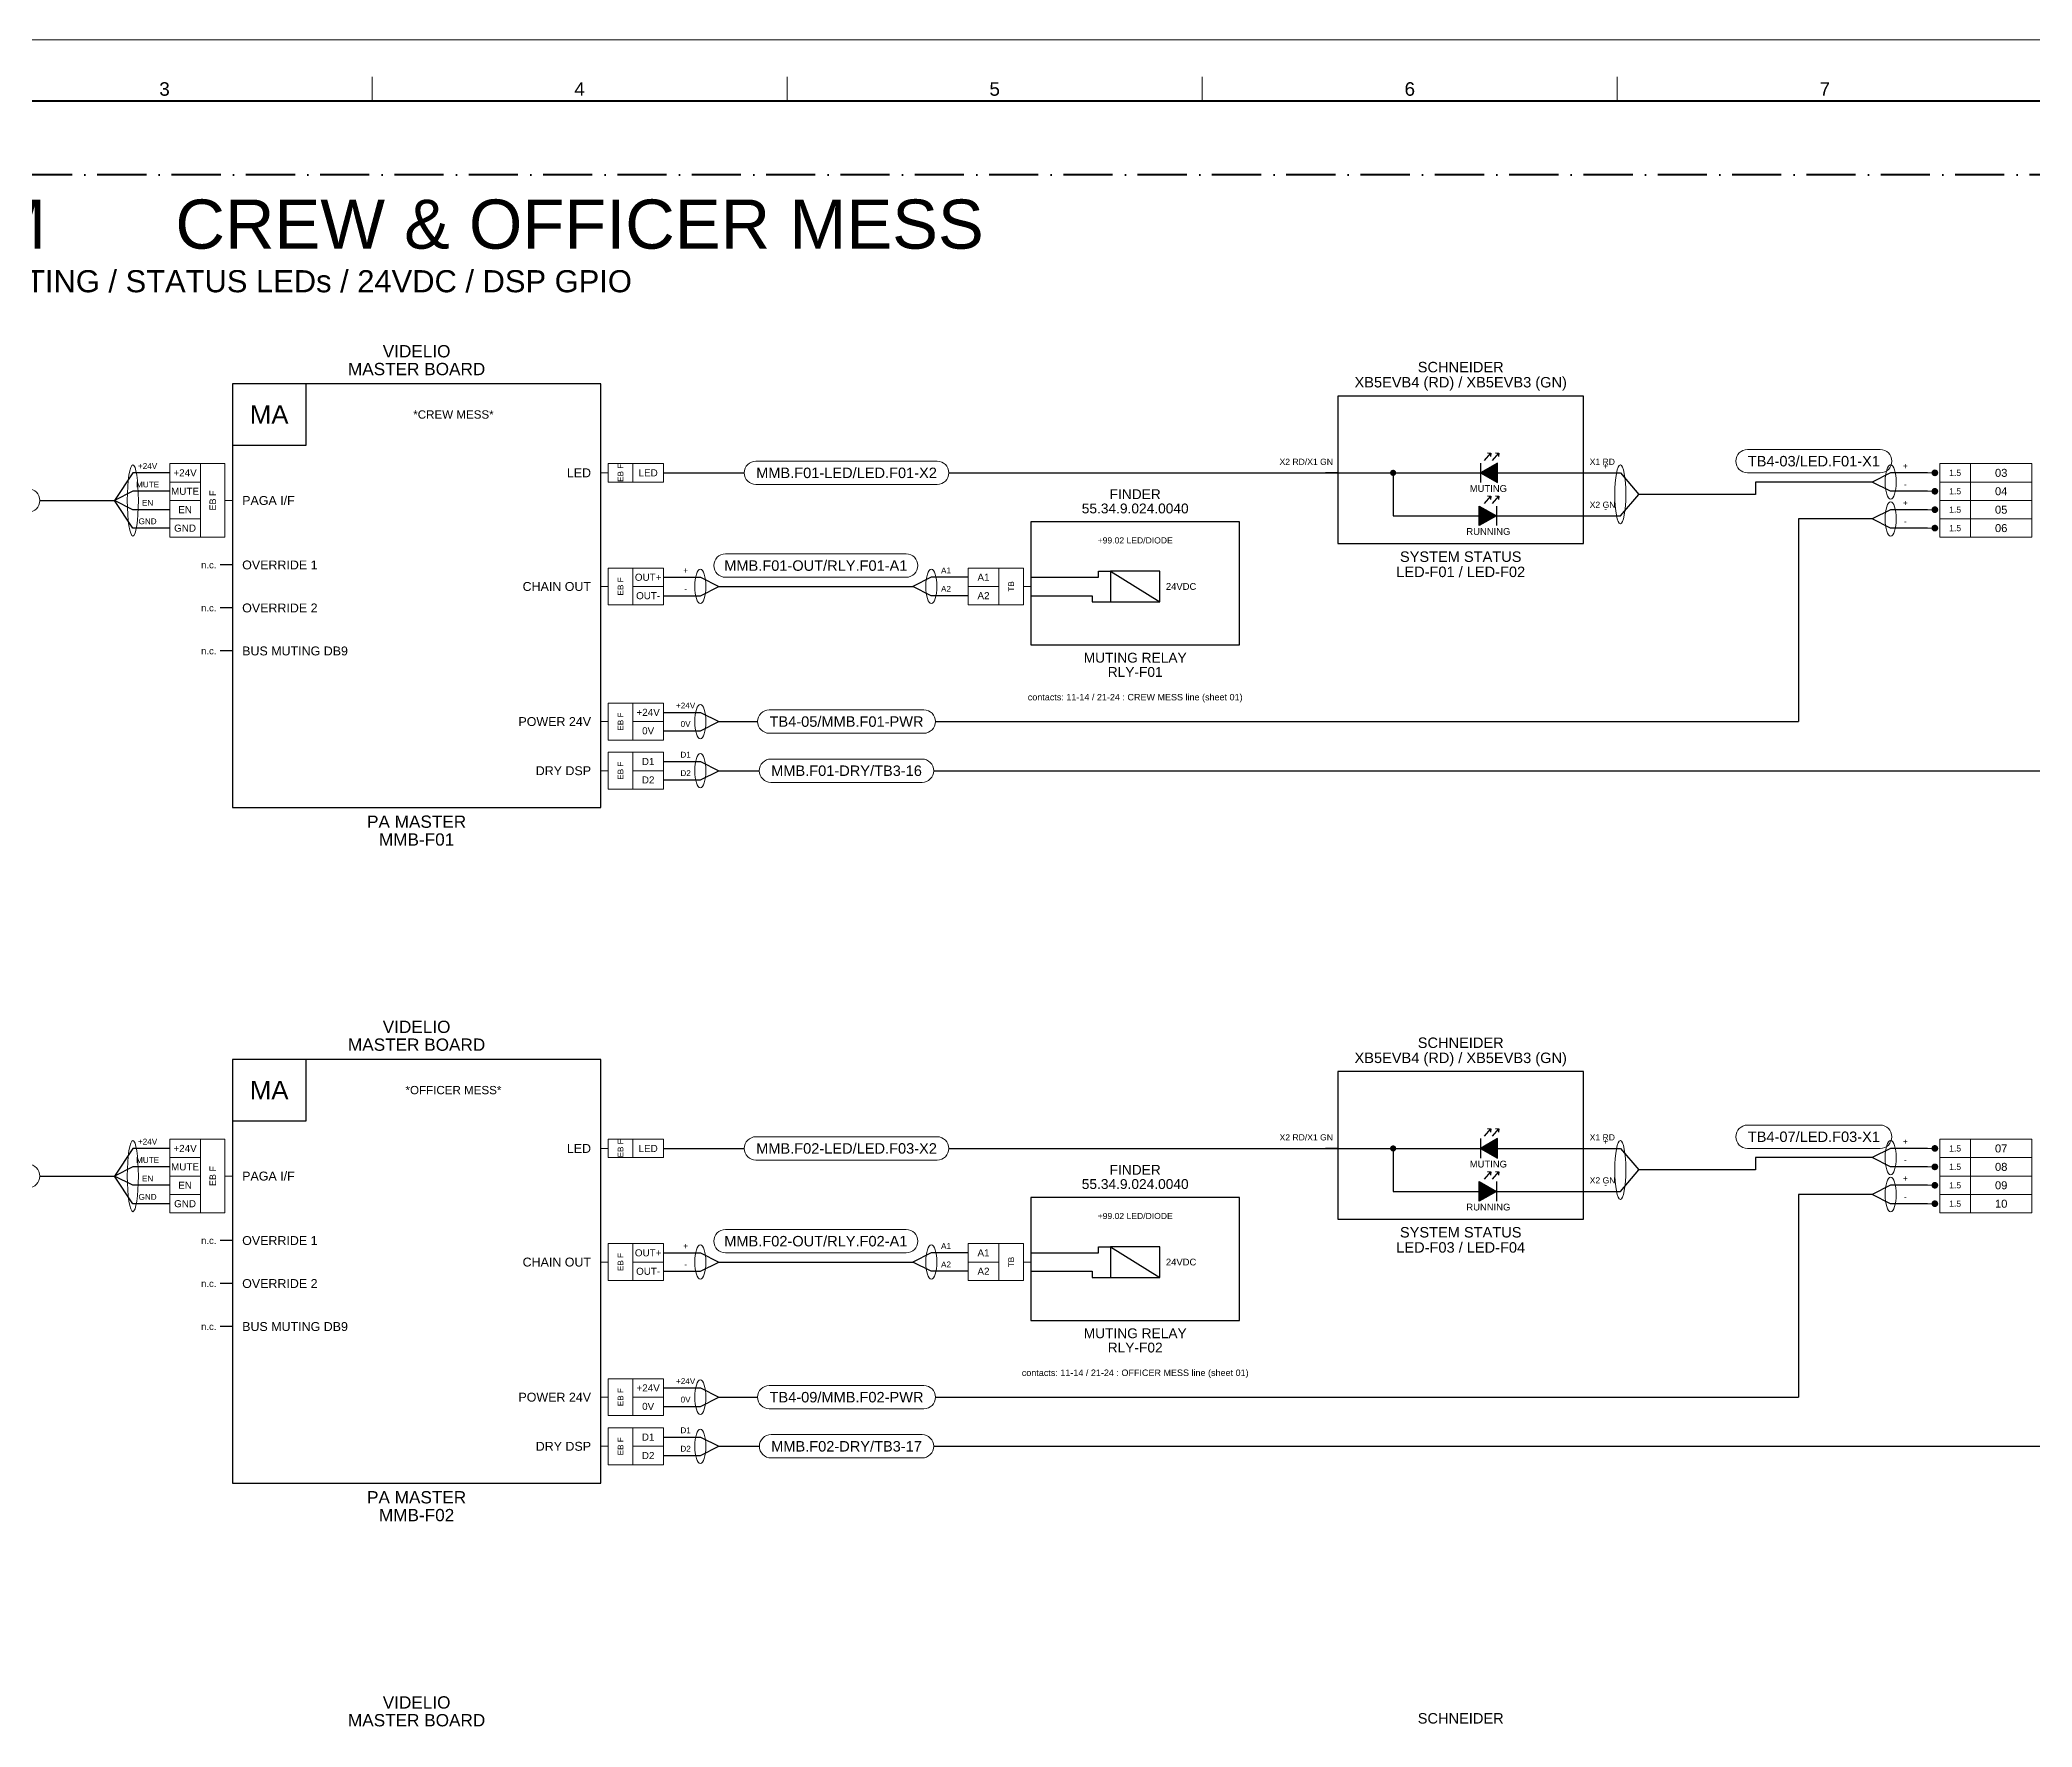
# Model space of a CAD drawing. Header units: millimetres. Extents: x 0 to 841, y 0 to 594.
# Drawn here: x 168.7 to 493, y 319.3 to 594 of the extents above; entities that cross this region are included whole.
import ezdxf
from ezdxf.enums import TextEntityAlignment as Align

# ---------------------------------------------------------------- set-up
doc = ezdxf.new("R2010")
doc.units = ezdxf.units.MM
doc.linetypes.add('AV_DASHDOT', pattern=[12, 8, -2, 0, -2])
for name, color, linetype, lineweight in [('AV-CONN', 7, 'Continuous', 18), ('AV-LABEL', 7, 'Continuous', 18), ('AV-NOTE', 7, 'Continuous', 18), ('AV-TB', 7, 'Continuous', 18), ('AV-TEXT', 7, 'Continuous', 18), ('AV-TEXT-DEV', 7, 'Continuous', 18)]:
    doc.layers.add(name, color=color, linetype=linetype, lineweight=lineweight)
for name, color, linetype, lineweight, true_color in [('AV-DEVICE', 7, 'Continuous', 25, 0x4682ff), ('AV-FRAME', 7, 'Continuous', 70, 0x7800ff), ('AV-RACK', 7, 'AV_DASHDOT', 50, 0xff00ff), ('AV-SYM', 7, 'Continuous', 25, 0x4682ff), ('AV-ZONE', 7, 'Continuous', 18, 0x7800ff), ('W-24VDC', 7, 'Continuous', 25, 0xc8003c), ('W-GPIO', 7, 'Continuous', 25, 0x964b00)]:
    doc.layers.add(name, color=color, linetype=linetype, lineweight=lineweight, true_color=true_color)
doc.styles.add('AV', font='arial.ttf')

msp = doc.modelspace()

# ---------------------------------------------------------------- hatches: boundary and pattern name
at = {"layer": 'AV-SYM', "true_color": 0xe60000}
h = msp.add_hatch(color=256, dxfattribs=at)
h.dxf.hatch_style = 1
h.paths.add_polyline_path([(406, 525.1), (403.2, 523.5), (406, 521.9)])
at = {"layer": 'AV-SYM', "true_color": 0x00aa00}
h = msp.add_hatch(color=256, dxfattribs=at)
h.dxf.hatch_style = 1
h.paths.add_polyline_path([(403, 518.1), (405.8, 516.5), (403, 514.9)])
at = {"layer": 'AV-SYM', "true_color": 0xe60000}
h = msp.add_hatch(color=256, dxfattribs=at)
h.dxf.hatch_style = 1
h.paths.add_polyline_path([(406, 415.1), (403.2, 413.5), (406, 411.9)])
at = {"layer": 'AV-SYM', "true_color": 0x00aa00}
h = msp.add_hatch(color=256, dxfattribs=at)
h.dxf.hatch_style = 1
h.paths.add_polyline_path([(403, 408.1), (405.8, 406.5), (403, 404.9)])

# ---------------------------------------------------------------- linework, layer by layer
at = {"layer": 'AV-CONN'}
for p, q in [((260, 523.5), (261.2, 523.5)), ((200, 519), (198.8, 519)), ((260, 505), (261.2, 505)), ((330, 505), (328.8, 505)), ((260, 483), (261.2, 483)), ((260, 475), (261.2, 475)), ((260, 413.5), (261.2, 413.5)), ((200, 409), (198.8, 409)), ((260, 395), (261.2, 395)), ((330, 395), (328.8, 395)), ((260, 373), (261.2, 373)), ((260, 365), (261.2, 365))]:
    msp.add_line(p, q, dxfattribs=at)
for points in [[(189.8, 522), (194.8, 522), (194.8, 525), (189.8, 525)], [(194.8, 513), (198.8, 513), (198.8, 525), (194.8, 525)], [(261.2, 522), (265.2, 522), (265.2, 525), (261.2, 525)], [(265.2, 522), (270.2, 522), (270.2, 525), (265.2, 525)], [(189.8, 519), (194.8, 519), (194.8, 522), (189.8, 522)], [(189.8, 516), (194.8, 516), (194.8, 519), (189.8, 519)], [(189.8, 513), (194.8, 513), (194.8, 516), (189.8, 516)], [(261.2, 502), (265.2, 502), (265.2, 508), (261.2, 508)], [(265.2, 505), (270.2, 505), (270.2, 508), (265.2, 508)], [(319.8, 505), (324.8, 505), (324.8, 508), (319.8, 508)], [(324.8, 502), (328.8, 502), (328.8, 508), (324.8, 508)], [(265.2, 502), (270.2, 502), (270.2, 505), (265.2, 505)], [(319.8, 502), (324.8, 502), (324.8, 505), (319.8, 505)], [(261.2, 480), (265.2, 480), (265.2, 486), (261.2, 486)], [(265.2, 483), (270.2, 483), (270.2, 486), (265.2, 486)], [(265.2, 480), (270.2, 480), (270.2, 483), (265.2, 483)], [(261.2, 472), (265.2, 472), (265.2, 478), (261.2, 478)], [(265.2, 475), (270.2, 475), (270.2, 478), (265.2, 478)], [(265.2, 472), (270.2, 472), (270.2, 475), (265.2, 475)], [(189.8, 412), (194.8, 412), (194.8, 415), (189.8, 415)], [(189.8, 409), (194.8, 409), (194.8, 412), (189.8, 412)], [(194.8, 403), (198.8, 403), (198.8, 415), (194.8, 415)], [(261.2, 412), (265.2, 412), (265.2, 415), (261.2, 415)], [(265.2, 412), (270.2, 412), (270.2, 415), (265.2, 415)], [(189.8, 406), (194.8, 406), (194.8, 409), (189.8, 409)], [(189.8, 403), (194.8, 403), (194.8, 406), (189.8, 406)], [(261.2, 392), (265.2, 392), (265.2, 398), (261.2, 398)], [(265.2, 395), (270.2, 395), (270.2, 398), (265.2, 398)], [(319.8, 395), (324.8, 395), (324.8, 398), (319.8, 398)], [(324.8, 392), (328.8, 392), (328.8, 398), (324.8, 398)], [(265.2, 392), (270.2, 392), (270.2, 395), (265.2, 395)], [(319.8, 392), (324.8, 392), (324.8, 395), (319.8, 395)], [(261.2, 370), (265.2, 370), (265.2, 376), (261.2, 376)], [(265.2, 373), (270.2, 373), (270.2, 376), (265.2, 376)], [(265.2, 370), (270.2, 370), (270.2, 373), (265.2, 373)], [(261.2, 362), (265.2, 362), (265.2, 368), (261.2, 368)], [(265.2, 365), (270.2, 365), (270.2, 368), (265.2, 368)], [(265.2, 362), (270.2, 362), (270.2, 365), (265.2, 365)]]:
    msp.add_lwpolyline(points, close=True, dxfattribs=at)
for centre, major_axis, ratio in [((183.8, 519), (0, 5.8), 0.155172), ((426, 520), (0, 4.8), 0.1875), ((470, 522), (0, 2.8), 0.321429), ((470, 516), (0, 2.8), 0.321429), ((276.2, 505), (0, 2.8), 0.321429), ((313.8, 505), (0, 2.8), 0.321429), ((276.2, 483), (0, 2.8), 0.321429), ((276.2, 475), (0, 2.8), 0.321429), ((183.8, 409), (0, 5.8), 0.155172), ((426, 410), (0, 4.8), 0.1875), ((470, 412), (0, 2.8), 0.321429), ((470, 406), (0, 2.8), 0.321429), ((276.2, 395), (0, 2.8), 0.321429), ((313.8, 395), (0, 2.8), 0.321429), ((276.2, 373), (0, 2.8), 0.321429), ((276.2, 365), (0, 2.8), 0.321429)]:
    msp.add_ellipse(centre, major_axis=major_axis, ratio=ratio, dxfattribs=at)
at = {"layer": 'AV-DEVICE'}
for p, q in [((380, 523.5), (378, 523.5)), ((420, 523.5), (422, 523.5)), ((420, 516.5), (422, 516.5)), ((200, 508.5), (198, 508.5)), ((200, 501.5), (198, 501.5)), ((200, 494.5), (198, 494.5)), ((380, 413.5), (378, 413.5)), ((420, 413.5), (422, 413.5)), ((420, 406.5), (422, 406.5)), ((200, 398.5), (198, 398.5)), ((200, 391.5), (198, 391.5)), ((200, 384.5), (198, 384.5))]:
    msp.add_line(p, q, dxfattribs=at)
for points in [[(200, 469), (260, 469), (260, 538), (200, 538)], [(200, 528), (212, 528), (212, 538), (200, 538)], [(380, 512), (420, 512), (420, 536), (380, 536)], [(330, 495.5), (364, 495.5), (364, 515.5), (330, 515.5)], [(200, 359), (260, 359), (260, 428), (200, 428)], [(200, 418), (212, 418), (212, 428), (200, 428)], [(380, 402), (420, 402), (420, 426), (380, 426)], [(330, 385.5), (364, 385.5), (364, 405.5), (330, 405.5)]]:
    msp.add_lwpolyline(points, close=True, dxfattribs=at)
at = {"layer": 'AV-FRAME'}
msp.add_lwpolyline([(20, 10), (831, 10), (831, 584), (20, 584)], close=True, dxfattribs=at)
at = {"layer": 'AV-LABEL'}
for points in [[(446.7, 523.5), (468.3, 523.5, 1), (468.3, 527.3), (446.7, 527.3, 1)], [(285.25, 521.6), (314.75, 521.6, 1), (314.75, 525.4), (285.25, 525.4, 1)], [(144.04, 517.1), (166.76, 517.1, 1), (166.76, 520.9), (144.04, 520.9, 1)], [(280.29, 506.5), (309.71, 506.5, 1), (309.71, 510.3), (280.29, 510.3, 1)], [(287.42, 481.1), (312.58, 481.1, 1), (312.58, 484.9), (287.42, 484.9, 1)], [(287.7, 473.1), (312.3, 473.1, 1), (312.3, 476.9), (287.7, 476.9, 1)], [(285.25, 411.6), (314.75, 411.6, 1), (314.75, 415.4), (285.25, 415.4, 1)], [(446.7, 413.5), (468.3, 413.5, 1), (468.3, 417.3), (446.7, 417.3, 1)], [(144.04, 407.1), (166.76, 407.1, 1), (166.76, 410.9), (144.04, 410.9, 1)], [(280.29, 396.5), (309.71, 396.5, 1), (309.71, 400.3), (280.29, 400.3, 1)], [(287.42, 371.1), (312.58, 371.1, 1), (312.58, 374.9), (287.42, 374.9, 1)], [(287.71, 363.1), (312.29, 363.1, 1), (312.29, 366.9), (287.71, 366.9, 1)]]:
    msp.add_lwpolyline(points, format="xyb", close=True, dxfattribs=at)
at = {"layer": 'AV-RACK'}
msp.add_lwpolyline([(111, 150), (670, 150), (670, 572), (111, 572)], close=True, dxfattribs=at)
at = {"layer": 'AV-SYM', "true_color": 0xe60000}
for p, q in [((403.9, 525.5), (404.9, 526.7)), ((405.2, 525.5), (406.2, 526.7)), ((403.9, 415.5), (404.9, 416.7)), ((405.2, 415.5), (406.2, 416.7))]:
    msp.add_line(p, q, dxfattribs=at)
at = {"layer": 'AV-SYM'}
for p, q in [((380, 523.5), (389, 523.5)), ((389, 523.5), (403.2, 523.5)), ((389, 523.5), (389, 516.5)), ((403.2, 525.1), (403.2, 521.9)), ((406, 523.5), (420, 523.5)), ((389, 516.5), (403, 516.5)), ((405.8, 518.1), (405.8, 514.9)), ((405.8, 516.5), (420, 516.5)), ((330, 506.5), (341, 506.5)), ((341, 506.5), (341, 507.5)), ((341, 507.5), (343, 507.5)), ((343, 507.5), (351, 502.5)), ((330, 503.5), (340, 503.5)), ((340, 503.5), (340, 502.5)), ((340, 502.5), (343, 502.5)), ((380, 413.5), (389, 413.5)), ((389, 413.5), (403.2, 413.5)), ((389, 413.5), (389, 406.5)), ((403.2, 415.1), (403.2, 411.9)), ((406, 413.5), (420, 413.5)), ((389, 406.5), (403, 406.5)), ((405.8, 408.1), (405.8, 404.9)), ((405.8, 406.5), (420, 406.5)), ((330, 396.5), (341, 396.5)), ((341, 396.5), (341, 397.5)), ((341, 397.5), (343, 397.5)), ((343, 397.5), (351, 392.5)), ((330, 393.5), (340, 393.5)), ((340, 393.5), (340, 392.5)), ((340, 392.5), (343, 392.5))]:
    msp.add_line(p, q, dxfattribs=at)
at = {"layer": 'AV-SYM', "true_color": 0x00aa00}
for p, q in [((403.9, 518.5), (404.9, 519.7)), ((405.2, 518.5), (406.2, 519.7)), ((403.9, 408.5), (404.9, 409.7)), ((405.2, 408.5), (406.2, 409.7))]:
    msp.add_line(p, q, dxfattribs=at)
at = {"layer": 'AV-SYM', "true_color": 0xe60000}
for points in [[(404.35, 526.75), (404.9, 526.7), (404.85, 526.15)], [(405.65, 526.75), (406.2, 526.7), (406.15, 526.15)], [(404.35, 416.75), (404.9, 416.7), (404.85, 416.15)], [(405.65, 416.75), (406.2, 416.7), (406.15, 416.15)]]:
    msp.add_lwpolyline(points, dxfattribs=at)
at = {"layer": 'AV-SYM', "const_width": 0.5}
for points in [[(388.75, 523.5, 1), (389.25, 523.5, 1)], [(388.75, 413.5, 1), (389.25, 413.5, 1)]]:
    msp.add_lwpolyline(points, format="xyb", close=True, dxfattribs=at)
at = {"layer": 'AV-SYM'}
for points in [[(406, 525.1), (403.2, 523.5), (406, 521.9)], [(403, 518.1), (405.8, 516.5), (403, 514.9)], [(343, 502.5), (351, 502.5), (351, 507.5), (343, 507.5)], [(406, 415.1), (403.2, 413.5), (406, 411.9)], [(403, 408.1), (405.8, 406.5), (403, 404.9)], [(343, 392.5), (351, 392.5), (351, 397.5), (343, 397.5)]]:
    msp.add_lwpolyline(points, close=True, dxfattribs=at)
at = {"layer": 'AV-SYM', "true_color": 0x00aa00}
for points in [[(404.35, 519.75), (404.9, 519.7), (404.85, 519.15)], [(405.65, 519.75), (406.2, 519.7), (406.15, 519.15)], [(404.35, 409.75), (404.9, 409.7), (404.85, 409.15)], [(405.65, 409.75), (406.2, 409.7), (406.15, 409.15)]]:
    msp.add_lwpolyline(points, dxfattribs=at)
at = {"layer": 'AV-TB'}
for p, q in [((477.2, 523.5), (476, 523.5)), ((483, 522), (483, 525)), ((477.2, 520.5), (476, 520.5)), ((483, 519), (483, 522)), ((477.2, 517.5), (476, 517.5)), ((483, 516), (483, 519)), ((483, 513), (483, 516)), ((477.2, 514.5), (476, 514.5)), ((477.2, 413.5), (476, 413.5)), ((483, 412), (483, 415)), ((483, 409), (483, 412)), ((477.2, 410.5), (476, 410.5)), ((483, 406), (483, 409)), ((477.2, 407.5), (476, 407.5)), ((483, 403), (483, 406)), ((477.2, 404.5), (476, 404.5))]:
    msp.add_line(p, q, dxfattribs=at)
at = {"layer": 'AV-TB', "const_width": 0.55}
for points in [[(476.93, 523.5, 1), (477.47, 523.5, 1)], [(476.93, 520.5, 1), (477.47, 520.5, 1)], [(476.93, 517.5, 1), (477.47, 517.5, 1)], [(476.93, 514.5, 1), (477.47, 514.5, 1)], [(476.93, 413.5, 1), (477.47, 413.5, 1)], [(476.93, 410.5, 1), (477.47, 410.5, 1)], [(476.93, 407.5, 1), (477.47, 407.5, 1)], [(476.93, 404.5, 1), (477.47, 404.5, 1)]]:
    msp.add_lwpolyline(points, format="xyb", close=True, dxfattribs=at)
at = {"layer": 'AV-TB'}
for points in [[(478, 522), (493, 522), (493, 525), (478, 525)], [(478, 519), (493, 519), (493, 522), (478, 522)], [(478, 516), (493, 516), (493, 519), (478, 519)], [(478, 513), (493, 513), (493, 516), (478, 516)], [(478, 412), (493, 412), (493, 415), (478, 415)], [(478, 409), (493, 409), (493, 412), (478, 412)], [(478, 406), (493, 406), (493, 409), (478, 409)], [(478, 403), (493, 403), (493, 406), (478, 406)]]:
    msp.add_lwpolyline(points, close=True, dxfattribs=at)
at = {"layer": 'AV-ZONE'}
for p, q in [((222.75, 584), (222.75, 588)), ((290.33, 584), (290.33, 588)), ((357.92, 584), (357.92, 588)), ((425.5, 584), (425.5, 588))]:
    msp.add_line(p, q, dxfattribs=at)
at = {"layer": 'AV-ZONE', "lineweight": 13}
msp.add_lwpolyline([(0, 0), (841, 0), (841, 594), (0, 594)], close=True, dxfattribs=at)
at = {"layer": 'W-24VDC'}
for p, q in [((270.2, 523.5), (283.35, 523.5)), ((316.65, 523.5), (380, 523.5)), ((420, 523.5), (426, 523.5)), ((426, 523.5), (429, 520)), ((470, 523.5), (467, 522)), ((476, 523.5), (470, 523.5)), ((426, 516.5), (429, 520)), ((448, 520), (429, 520)), ((467, 522), (448, 522)), ((448, 522), (448, 520)), ((470, 520.5), (467, 522)), ((476, 520.5), (470, 520.5)), ((420, 516.5), (426, 516.5)), ((467, 516), (455, 516)), ((455, 516), (455, 483)), ((470, 517.5), (467, 516)), ((470, 514.5), (467, 516)), ((476, 517.5), (470, 517.5)), ((476, 514.5), (470, 514.5)), ((270.2, 484.5), (276.2, 484.5)), ((276.2, 484.5), (279.2, 483)), ((270.2, 481.5), (276.2, 481.5)), ((276.2, 481.5), (279.2, 483)), ((279.2, 483), (285.52, 483)), ((314.48, 483), (455, 483)), ((270.2, 413.5), (283.35, 413.5)), ((316.65, 413.5), (380, 413.5)), ((420, 413.5), (426, 413.5)), ((426, 413.5), (429, 410)), ((467, 412), (448, 412)), ((448, 412), (448, 410)), ((470, 413.5), (467, 412)), ((470, 410.5), (467, 412)), ((476, 413.5), (470, 413.5)), ((426, 406.5), (429, 410)), ((448, 410), (429, 410)), ((476, 410.5), (470, 410.5)), ((420, 406.5), (426, 406.5)), ((467, 406), (455, 406)), ((455, 406), (455, 373)), ((470, 407.5), (467, 406)), ((470, 404.5), (467, 406)), ((476, 407.5), (470, 407.5)), ((476, 404.5), (470, 404.5)), ((270.2, 374.5), (276.2, 374.5)), ((276.2, 374.5), (279.2, 373)), ((270.2, 371.5), (276.2, 371.5)), ((276.2, 371.5), (279.2, 373)), ((279.2, 373), (285.52, 373)), ((314.48, 373), (455, 373))]:
    msp.add_line(p, q, dxfattribs=at)
at = {"layer": 'W-GPIO'}
for p, q in [((183.8, 523.5), (180.8, 519)), ((189.8, 523.5), (183.8, 523.5)), ((183.8, 520.5), (180.8, 519)), ((189.8, 520.5), (183.8, 520.5)), ((168.66, 519), (180.8, 519)), ((183.8, 517.5), (180.8, 519)), ((183.8, 514.5), (180.8, 519)), ((189.8, 517.5), (183.8, 517.5)), ((189.8, 514.5), (183.8, 514.5)), ((270.2, 506.5), (276.2, 506.5)), ((276.2, 506.5), (279.2, 505)), ((313.8, 506.5), (310.8, 505)), ((319.8, 506.5), (313.8, 506.5)), ((270.2, 503.5), (276.2, 503.5)), ((276.2, 503.5), (279.2, 505)), ((279.2, 505), (310.8, 505)), ((313.8, 503.5), (310.8, 505)), ((319.8, 503.5), (313.8, 503.5)), ((270.2, 476.5), (276.2, 476.5)), ((276.2, 476.5), (279.2, 475)), ((276.2, 473.5), (279.2, 475)), ((279.2, 475), (285.8, 475)), ((314.2, 475), (515, 475)), ((270.2, 473.5), (276.2, 473.5)), ((183.8, 413.5), (180.8, 409)), ((189.8, 413.5), (183.8, 413.5)), ((168.66, 409), (180.8, 409)), ((183.8, 410.5), (180.8, 409)), ((183.8, 407.5), (180.8, 409)), ((183.8, 404.5), (180.8, 409)), ((189.8, 410.5), (183.8, 410.5)), ((189.8, 407.5), (183.8, 407.5)), ((189.8, 404.5), (183.8, 404.5)), ((270.2, 396.5), (276.2, 396.5)), ((276.2, 396.5), (279.2, 395)), ((313.8, 396.5), (310.8, 395)), ((319.8, 396.5), (313.8, 396.5)), ((270.2, 393.5), (276.2, 393.5)), ((276.2, 393.5), (279.2, 395)), ((279.2, 395), (310.8, 395)), ((313.8, 393.5), (310.8, 395)), ((319.8, 393.5), (313.8, 393.5)), ((270.2, 366.5), (276.2, 366.5)), ((270.2, 363.5), (276.2, 363.5)), ((276.2, 366.5), (279.2, 365)), ((276.2, 363.5), (279.2, 365)), ((279.2, 365), (285.81, 365)), ((314.19, 365), (518, 365))]:
    msp.add_line(p, q, dxfattribs=at)

# ---------------------------------------------------------------- texts
at = {"layer": 'AV-CONN', "style": 'AV'}
for s, p in [('+24V', (192.3, 523.5)), ('LED', (267.7, 523.5)), ('MUTE', (192.3, 520.5)), ('EN', (192.3, 517.5)), ('GND', (192.3, 514.5)), ('OUT+', (267.7, 506.5)), ('A1', (322.3, 506.5)), ('OUT-', (267.7, 503.5)), ('A2', (322.3, 503.5)), ('+24V', (267.7, 484.5)), ('0V', (267.7, 481.5)), ('D1', (267.7, 476.5)), ('D2', (267.7, 473.5)), ('+24V', (192.3, 413.5)), ('LED', (267.7, 413.5)), ('MUTE', (192.3, 410.5)), ('EN', (192.3, 407.5)), ('GND', (192.3, 404.5)), ('OUT+', (267.7, 396.5)), ('A1', (322.3, 396.5)), ('OUT-', (267.7, 393.5)), ('A2', (322.3, 393.5)), ('+24V', (267.7, 374.5)), ('0V', (267.7, 371.5)), ('D1', (267.7, 366.5)), ('D2', (267.7, 363.5))]:
    msp.add_text(s, height=1.15, dxfattribs=at).set_placement(p, align=Align.MIDDLE_CENTER)
for s, height, p in [('EB F', 0.95, (263.2, 523.5)), ('EB F', 1.05, (196.8, 519)), ('EB F', 0.95, (263.2, 505)), ('TB', 0.95, (326.8, 505)), ('EB F', 0.95, (263.2, 483)), ('EB F', 0.95, (263.2, 475)), ('EB F', 0.95, (263.2, 413.5)), ('EB F', 1.05, (196.8, 409)), ('EB F', 0.95, (263.2, 395)), ('TB', 0.95, (326.8, 395)), ('EB F', 0.95, (263.2, 373)), ('EB F', 0.95, (263.2, 365))]:
    msp.add_text(s, height=height, rotation=90, dxfattribs=at).set_placement(p, align=Align.MIDDLE_CENTER)
at = {"layer": 'AV-LABEL', "style": 'AV'}
for s, p in [('TB4-03/LED.F01-X1', (457.5, 525.4)), ('MMB.F01-LED/LED.F01-X2', (300, 523.5)), ('MMB.F01-OUT/RLY.F01-A1', (295, 508.4)), ('TB4-05/MMB.F01-PWR', (300, 483)), ('MMB.F01-DRY/TB3-16', (300, 475)), ('TB4-07/LED.F03-X1', (457.5, 415.4)), ('MMB.F02-LED/LED.F03-X2', (300, 413.5)), ('MMB.F02-OUT/RLY.F02-A1', (295, 398.4)), ('TB4-09/MMB.F02-PWR', (300, 373)), ('MMB.F02-DRY/TB3-17', (300, 365))]:
    msp.add_text(s, height=1.7, dxfattribs=at).set_placement(p, align=Align.MIDDLE_CENTER)
at = {"layer": 'AV-NOTE', "style": 'AV'}
for p in [(379.2, 524.5), (379.2, 414.5)]:
    msp.add_text('X2 RD/X1 GN', height=1, dxfattribs=at).set_placement(p, align=Align.BOTTOM_RIGHT)
for s, p in [('X1 RD', (421, 524.5)), ('X2 GN', (421, 517.5)), ('X1 RD', (421, 414.5)), ('X2 GN', (421, 407.5))]:
    msp.add_text(s, height=1, dxfattribs=at).set_placement(p, align=Align.BOTTOM_LEFT)
for s, p in [('+24V', (186.2, 523.85)), ('+', (423.6, 523.85)), ('+', (472.4, 523.85)), ('MUTE', (186.2, 520.85)), ('EN', (186.2, 517.85)), ('-', (472.4, 520.85)), ('GND', (186.2, 514.85)), ('-', (423.6, 516.85)), ('+', (472.4, 517.85)), ('-', (472.4, 514.85)), ('+', (273.8, 506.85)), ('A1', (316.2, 506.85)), ('-', (273.8, 503.85)), ('A2', (316.2, 503.85)), ('+24V', (273.8, 484.85)), ('0V', (273.8, 481.85)), ('D1', (273.8, 476.85)), ('D2', (273.8, 473.85)), ('MUTE', (186.2, 410.85)), ('+24V', (186.2, 413.85)), ('+', (423.6, 413.85)), ('+', (472.4, 413.85)), ('EN', (186.2, 407.85)), ('+', (472.4, 407.85)), ('-', (472.4, 410.85)), ('GND', (186.2, 404.85)), ('-', (423.6, 406.85)), ('-', (472.4, 404.85)), ('+', (273.8, 396.85)), ('A1', (316.2, 396.85)), ('-', (273.8, 393.85)), ('A2', (316.2, 393.85)), ('+24V', (273.8, 374.85)), ('0V', (273.8, 371.85)), ('D1', (273.8, 366.85)), ('D2', (273.8, 363.85))]:
    msp.add_text(s, height=0.95, dxfattribs=at).set_placement(p, align=Align.BOTTOM_CENTER)
for s, height, p in [('MUTING', 1.1, (404.5, 521.5)), ('RUNNING', 1.1, (404.5, 514.5)), ('contacts: 11-14 / 21-24 : CREW MESS line (sheet 01)', 1.05, (347, 487.5)), ('MUTING', 1.1, (404.5, 411.5)), ('RUNNING', 1.1, (404.5, 404.5)), ('contacts: 11-14 / 21-24 : OFFICER MESS line (sheet 01)', 1.05, (347, 377.5))]:
    msp.add_text(s, height=height, dxfattribs=at).set_placement(p, align=Align.TOP_CENTER)
for p in [(347, 512.5), (347, 402.5)]:
    msp.add_text('+99.02 LED/DIODE', height=1, dxfattribs=at).set_placement(p, align=Align.MIDDLE_CENTER)
for p in [(197.4, 508.5), (197.4, 501.5), (197.4, 494.5), (197.4, 398.5), (197.4, 391.5), (197.4, 384.5)]:
    msp.add_text('n.c.', height=1.1, dxfattribs=at).set_placement(p, align=Align.MIDDLE_RIGHT)
for p in [(352, 505), (352, 395)]:
    msp.add_text('24VDC', height=1.1, dxfattribs=at).set_placement(p, align=Align.MIDDLE_LEFT)
at = {"layer": 'AV-SYM', "style": 'AV'}
for p in [(206, 533), (206, 423)]:
    msp.add_text('MA', height=3, dxfattribs=at).set_placement(p, align=Align.MIDDLE_CENTER)
at = {"layer": 'AV-TB', "style": 'AV'}
for p in [(480.5, 523.5), (480.5, 520.5), (480.5, 517.5), (480.5, 514.5), (480.5, 413.5), (480.5, 410.5), (480.5, 407.5), (480.5, 404.5)]:
    msp.add_text('1.5', height=1, dxfattribs=at).set_placement(p, align=Align.MIDDLE_CENTER)
at = {"layer": 'AV-TB', "true_color": 0x000000, "style": 'AV'}
for s, p in [('03', (488, 523.5)), ('04', (488, 520.5)), ('05', (488, 517.5)), ('06', (488, 514.5)), ('07', (488, 413.5)), ('08', (488, 410.5)), ('09', (488, 407.5)), ('10', (488, 404.5))]:
    msp.add_text(s, height=1.3, dxfattribs=at).set_placement(p, align=Align.MIDDLE_CENTER)
at = {"layer": 'AV-TEXT', "style": 'AV'}
for s, p in [('*CREW MESS*', (236, 533)), ('*OFFICER MESS*', (236, 423))]:
    msp.add_text(s, height=1.35, dxfattribs=at).set_placement(p, align=Align.MIDDLE_CENTER)
for s, p in [('LED', (258.4, 523.5)), ('CHAIN OUT', (258.4, 505)), ('POWER 24V', (258.4, 483)), ('DRY DSP', (258.4, 475)), ('LED', (258.4, 413.5)), ('CHAIN OUT', (258.4, 395)), ('POWER 24V', (258.4, 373)), ('DRY DSP', (258.4, 365))]:
    msp.add_text(s, height=1.45, dxfattribs=at).set_placement(p, align=Align.MIDDLE_RIGHT)
for s, p in [('PAGA I/F', (201.6, 519)), ('OVERRIDE 1', (201.6, 508.5)), ('OVERRIDE 2', (201.6, 501.5)), ('BUS MUTING DB9', (201.6, 494.5)), ('PAGA I/F', (201.6, 409)), ('OVERRIDE 1', (201.6, 398.5)), ('OVERRIDE 2', (201.6, 391.5)), ('BUS MUTING DB9', (201.6, 384.5))]:
    msp.add_text(s, height=1.45, dxfattribs=at).set_placement(p, align=Align.MIDDLE_LEFT)
at = {"layer": 'AV-TEXT-DEV', "style": 'AV'}
for s, height, p in [('ML/F01AM', 8, (115, 568)), ('CREW & OFFICER MESS', 8, (190.72, 568)), ('SHEET 03 - PAGA MUTING / STATUS LEDs / 24VDC / DSP GPIO', 3.6, (115, 556.5))]:
    msp.add_text(s, height=height, dxfattribs=at).set_placement(p, align=Align.TOP_LEFT)
for s, height, p in [('VIDELIO', 2, (230, 543.3)), ('MASTER BOARD', 2, (230, 540.4)), ('XB5EVB4 (RD) / XB5EVB3 (GN)', 1.7, (400, 538.25)), ('SCHNEIDER', 1.7, (400, 540.72)), ('FINDER', 1.6, (347, 520.02)), ('55.34.9.024.0040', 1.6, (347, 517.7)), ('SYSTEM STATUS', 1.7, (400, 509.85)), ('LED-F01 / LED-F02', 1.7, (400, 507.38)), ('MUTING RELAY', 1.6, (347, 493.4)), ('RLY-F01', 1.6, (347, 491.08)), ('PA MASTER', 2, (230, 466.7)), ('MMB-F01', 2, (230, 463.8)), ('VIDELIO', 2, (230, 433.3)), ('SCHNEIDER', 1.7, (400, 430.71)), ('MASTER BOARD', 2, (230, 430.4)), ('XB5EVB4 (RD) / XB5EVB3 (GN)', 1.7, (400, 428.25)), ('FINDER', 1.6, (347, 410.02)), ('55.34.9.024.0040', 1.6, (347, 407.7)), ('SYSTEM STATUS', 1.7, (400, 399.85)), ('LED-F03 / LED-F04', 1.7, (400, 397.38)), ('MUTING RELAY', 1.6, (347, 383.4)), ('RLY-F02', 1.6, (347, 381.08)), ('PA MASTER', 2, (230, 356.7)), ('MMB-F02', 2, (230, 353.8)), ('MASTER BOARD', 2, (230, 320.4)), ('VIDELIO', 2, (230, 323.3)), ('SCHNEIDER', 1.7, (400, 320.71))]:
    msp.add_text(s, height=height, dxfattribs=at).set_placement(p, align=Align.MIDDLE_CENTER)
at = {"layer": 'AV-ZONE', "true_color": 0x7800ff, "style": 'AV'}
for s, p in [('3', (188.96, 586)), ('4', (256.54, 586)), ('5', (324.12, 586)), ('6', (391.71, 586)), ('7', (459.29, 586))]:
    msp.add_text(s, height=2.2, dxfattribs=at).set_placement(p, align=Align.MIDDLE_CENTER)

doc.saveas('drawing.dxf')
